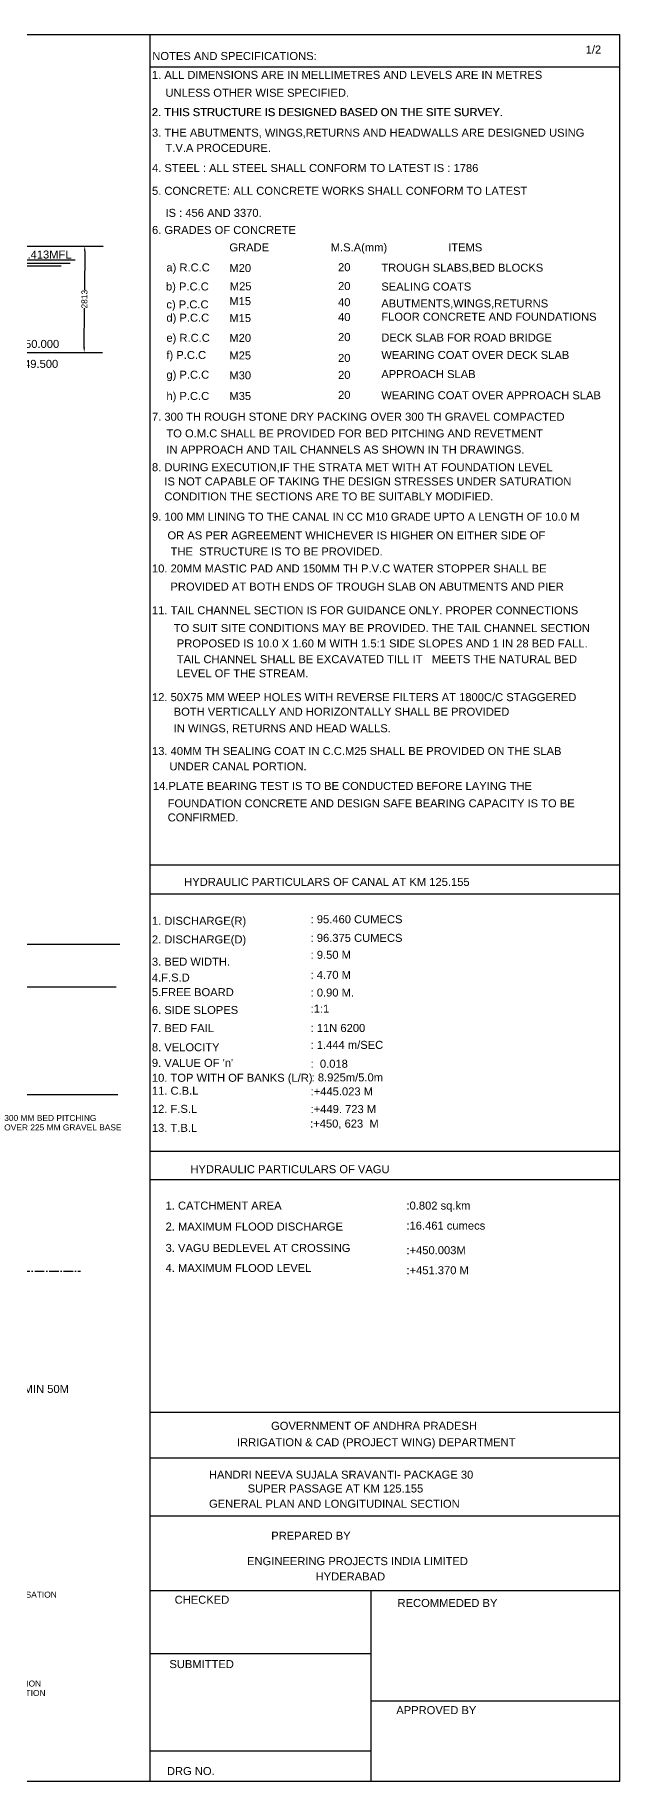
# Model space of a CAD drawing. Header units: millimetres. Extents: x 1841 to 73533, y 5611 to 49253.
# Drawn here: x 58890 to 73533, y 5611 to 49253 of the extents above; entities that cross this region are included whole.
import ezdxf

# ---------------------------------------------------------------- set-up
doc = ezdxf.new("R2010")
doc.units = ezdxf.units.MM
doc.header["$MEASUREMENT"] = 0
doc.linetypes.add('ACAD_ISO02W100', pattern=[15, 12, -3])
doc.linetypes.add('ACAD_ISO10W100', pattern=[18, 12, -3, 0, -3])
for name, color, linetype in [('DIMENSION', 7, 'Continuous'), ('DRAWING', 7, 'Continuous'), ('TEXT', 7, 'Continuous')]:
    doc.layers.add(name, color=color, linetype=linetype)
doc.styles.get("Standard").update_dxf_attribs({"font": 'arial.ttf'})
doc.dimstyles.get("Standard").update_dxf_attribs({"dimtxt": 150, "dimasz": 125, "dimexe": 0.18, "dimexo": 0.0625, "dimgap": 0.09, "dimtad": 0, "dimdec": 0, "dimzin": 0, "dimdsep": 46, "dimtxsty": 'Standard', "dimcen": 0.09, "dimse1": 1, "dimse2": 1, "dimadec": 0, "dimazin": 0, "dimtfac": 1, "dimtdec": 0, "dimtofl": 0, "dimtmove": 0, "dimatfit": 3, "dimfxl": 1, "dimtolj": 1, "dimtzin": 0, "dimarcsym": 0})

# ---------------------------------------------------------------- blocks, each defined once
blk = doc.blocks.new('*D18')
at = {"layer": 'Defpoints', "color": 0, "transparency": 16777216}
for p in [(60078, 43977), (60137, 43976), (60064, 41318)]:
    blk.add_point(p, dxfattribs=at)
at = {"layer": 'DIMENSION', "color": 0, "lineweight": -2, "transparency": 16777216}
for p, q in [((60136, 43851), (60131, 42872)), ((60124, 41442), (60129, 42421))]:
    blk.add_line(p, q, dxfattribs=at)
at = {"layer": 'DIMENSION', "color": 0, "transparency": 16777216}
for points in [[(60116, 43851), (60157, 43851), (60137, 43976)], [(60103, 41442), (60145, 41442), (60123, 41317)]]:
    blk.add_solid(points, dxfattribs=at)
at = {"layer": 'DIMENSION', "color": 0, "transparency": 16777216, "insert": (60130, 42647), "char_height": 150, "attachment_point": 5, "rotation": 89.6977}
blk.add_mtext('\\A1;2813', dxfattribs=at)

msp = doc.modelspace()

# ---------------------------------------------------------------- linework, layer by layer
at = {"layer": 'DRAWING'}
msp.add_lwpolyline([(73528.3, 49252.7), (1840.7, 49252.7), (1840.7, 5611.2), (73528.3, 5611.2)], close=True, dxfattribs=at)
for points in [[(61768, 49252.7), (61768, 5611.2)], [(61772.2, 48455.2), (73532.5, 48455.2)], [(57782.9, 43632.5), (59901.8, 43632.5)], [(57952.4, 43552), (59774.7, 43552)], [(58116.6, 43483.9), (59551.6, 43483.9)], [(57292.7, 41317.5), (60583.4, 41317.5)], [(61768, 28509.7), (73528.3, 28509.7)], [(61768, 27785.6), (73528.3, 27785.6)], [(52355.5, 26530.5), (61015.8, 26530.5)], [(57369.3, 25463.6), (60924.1, 25463.6)], [(57369.3, 22772.9), (60962.8, 22772.9)], [(61768, 21352.1), (73528.3, 21352.1)], [(61768, 20644), (73528.3, 20644)], [(61768, 14834.2), (73528.3, 14834.2)], [(61768, 13691.6), (73528.3, 13691.6)], [(61768, 12242.2), (73528.3, 12242.2)], [(61768, 10378.3), (73528.3, 10378.3)], [(67296.1, 10378.3), (67296.1, 5611.2)], [(61768, 8801.8), (67296.1, 8801.8)], [(67296.1, 7617.3), (73528.3, 7617.3)], [(61768, 6367.1), (67296.1, 6367.1)]]:
    msp.add_lwpolyline(points, dxfattribs=at)
at = {"layer": 'DRAWING', "linetype": 'ACAD_ISO02W100'}
msp.add_lwpolyline([(44448.5, 43976.6), (48204.5, 43976.6), (57635, 43976.6), (60609.6, 43976.6)], dxfattribs=at)
at = {"layer": 'DRAWING', "linetype": 'ACAD_ISO10W100', "ltscale": 20}
msp.add_lwpolyline([(3790.4, 18354), (60035.2, 18354)], dxfattribs=at)

# ---------------------------------------------------------------- texts
at = {"layer": 'TEXT'}
for s, height, p in [('1/2', 200, (72670.9, 48787)), ('NOTES AND SPECIFICATIONS:', 200, (61828.1, 48626.1)), ('1. ALL DIMENSIONS ARE IN MELLIMETRES AND LEVELS ARE IN METRES', 200, (61819.6, 48154.8)), ('UNLESS OTHER WISE SPECIFIED.', 200, (62157.4, 47707.2)), ('2. THIS STRUCTURE IS DESIGNED BASED ON THE SITE SURVEY.', 200, (61812.2, 47222.9)), ('2. THIS STRUCTURE IS DESIGNED BASED ON THE SITE SURVEY.', 200, (61819.6, 47222.9)), ('3. THE ABUTMENTS, WINGS,RETURNS AND HEADWALLS ARE DESIGNED USING', 200, (61819.6, 46709.2)), ('T.V.A PROCEDURE.', 200, (62157.4, 46330)), ('4. STEEL : ALL STEEL SHALL CONFORM TO LATEST IS : 1786', 200, (61819.6, 45827.4)), ('5. CONCRETE: ALL CONCRETE WORKS SHALL CONFORM TO LATEST', 200, (61819.6, 45256.3)), ('IS : 456 AND 3370.', 200, (62157.4, 44705.6)), ('6. GRADES OF CONCRETE', 200, (61819.6, 44277.8)), ('+452.413MFL', 200, (58075.9, 43664.2)), ('GRADE', 200, (63755.5, 43842.9)), ('M.S.A(mm)', 200, (66292.9, 43842.9)), ('ITEMS', 200, (69230.2, 43842.9)), ('a) R.C.C', 200, (62180.4, 43341.6)), ('M20', 200, (63755.5, 43326.8)), ('20', 200, (66475.3, 43347.9)), ('TROUGH SLABS,BED BLOCKS', 200, (67557.3, 43335.9)), ('b) P.C.C', 200, (62169.9, 42865.5)), ('M25', 200, (63766.1, 42870.7)), ('20', 200, (66475.3, 42875.7)), ('SEALING COATS', 200, (67557.3, 42863.9)), ('c) P.C.C', 200, (62180.4, 42418.1)), ('M15', 200, (63755.5, 42500.1)), ('40', 200, (66475.3, 42472.8)), ('ABUTMENTS,WINGS,RETURNS', 200, (67557.3, 42441.1)), ('d) P.C.C', 200, (62180.4, 42086.2)), ('M15', 200, (63755.5, 42076.7)), ('40', 200, (66475.3, 42101.4)), ('FLOOR CONCRETE AND FOUNDATIONS', 200, (67557.3, 42110.3)), ('+450.000', 200, (58325.3, 41430)), ('e) R.C.C', 200, (62180.4, 41582.7)), ('M20', 200, (63755.5, 41580.9)), ('20', 200, (66475.3, 41600.4)), ('DECK SLAB FOR ROAD BRIDGE', 200, (67557.3, 41589.4)), ('+449.500', 200, (58300.4, 40931.7)), ('f) P.C.C', 200, (62180.4, 41152.8)), ('M25', 200, (63755.5, 41141.9)), ('20', 200, (66475.3, 41080.1)), ('WEARING COAT OVER DECK SLAB', 200, (67557.3, 41154.3)), ('g) P.C.C', 200, (62180.4, 40661.4)), ('M30', 200, (63755.5, 40644.8)), ('20', 200, (66475.3, 40656.1)), ('APPROACH SLAB', 200, (67557.3, 40676.3)), ('h) P.C.C', 200, (62180.4, 40129.8)), ('M35', 200, (63755.5, 40128.1)), ('20', 200, (66475.3, 40155.9)), ('WEARING COAT OVER APPROACH SLAB', 200, (67557.3, 40147.4)), ('7. 300 TH ROUGH STONE DRY PACKING OVER 300 TH GRAVEL COMPACTED', 200, (61819.6, 39610.3)), ('TO O.M.C SHALL BE PROVIDED FOR BED PITCHING AND REVETMENT', 200, (62180.4, 39193.7)), ('IN APPROACH AND TAIL CHANNELS AS SHOWN IN TH DRAWINGS.', 200, (62180.4, 38789.6)), ('8. DURING EXECUTION,IF THE STRATA MET WITH AT FOUNDATION LEVEL', 200, (61819.6, 38349)), ('    IS NOT CAPABLE OF TAKING THE DESIGN STRESSES UNDER SATURATION', 200, (61819.6, 37991.9)), ('    CONDITION THE SECTIONS ARE TO BE SUITABLY MODIFIED.', 200, (61819.6, 37618.1)), ('9. 100 MM LINING TO THE CANAL IN CC M10 GRADE UPTO A LENGTH OF 10.0 M', 200, (61819.6, 37111)), ('     OR AS PER AGREEMENT WHICHEVER IS HIGHER ON EITHER SIDE OF', 200, (61819.6, 36646.3)), ('      THE  STRUCTURE IS TO BE PROVIDED.', 200, (61819.6, 36242.3)), ('10. 20MM MASTIC PAD AND 150MM TH P.V.C WATER STOPPER SHALL BE', 200, (61819.6, 35818)), ('       PROVIDED AT BOTH ENDS OF TROUGH SLAB ON ABUTMENTS AND PIER', 200, (61738.1, 35365.4)), ('11. TAIL CHANNEL SECTION IS FOR GUIDANCE ONLY. PROPER CONNECTIONS', 200, (61819.6, 34773)), ('       TO SUIT SITE CONDITIONS MAY BE PROVIDED. THE TAIL CHANNEL SECTION', 200, (61819.6, 34328.5)), ('        PROPOSED IS 10.0 X 1.60 M WITH 1.5:1 SIDE SLOPES AND 1 IN 28 BED FALL.', 200, (61819.6, 33944.6)), ('        TAIL CHANNEL SHALL BE EXCAVATED TILL IT   MEETS THE NATURAL BED', 200, (61819.6, 33550.7)), ('        LEVEL OF THE STREAM.', 200, (61819.6, 33197.1)), ('12. 50X75 MM WEEP HOLES WITH REVERSE FILTERS AT 1800C/C STAGGERED', 200, (61819.6, 32601.7)), ('       BOTH VERTICALLY AND HORIZONTALLY SHALL BE PROVIDED', 200, (61819.6, 32238)), ('       IN WINGS, RETURNS AND HEAD WALLS.', 200, (61819.6, 31823.8)), ('13. 40MM TH SEALING COAT IN C.C.M25 SHALL BE PROVIDED ON THE SLAB', 200, (61819.6, 31255.6)), ('       UNDER CANAL PORTION.', 200, (61713.1, 30871.8)), ('14.PLATE BEARING TEST IS TO BE CONDUCTED BEFORE LAYING THE', 200, (61842.2, 30382)), ('   FOUNDATION CONCRETE AND DESIGN SAFE BEARING CAPACITY IS TO BE ', 200, (61980, 29947.7)), ('   CONFIRMED.', 200, (61980, 29596)), ('      HYDRAULIC PARTICULARS OF CANAL AT KM 125.155', 200, (62160.3, 27984)), ('1. DISCHARGE(R)', 200, (61817.5, 27011.7)), (': 95.460 CUMECS', 200, (65788.7, 27051.2)), ('2. DISCHARGE(D)', 200, (61817.5, 26546.5)), (': 96.375 CUMECS', 200, (65788.7, 26585.3)), ('3. BED WIDTH.', 200, (61817.5, 25990.6)), (': 9.50 M', 200, (65788.7, 26162.5)), ('4.F.S.D', 200, (61817.5, 25593.5)), (': 4.70 M', 200, (65788.7, 25661.1)), ('5.FREE BOARD', 200, (61817.5, 25228.9)), (': 0.90 M.', 200, (65788.7, 25218.7)), ('6. SIDE SLOPES', 200, (61817.5, 24783.4)), (':1:1', 200, (65788.7, 24815.6)), ('7. BED FAIL', 200, (61817.5, 24329.7)), (': 11N 6200', 200, (65788.7, 24333.8)), ('8. VELOCITY ', 200, (61817.5, 23851.8)), (': 1.444 m/SEC', 200, (65788.7, 23911)), ("9. VALUE OF 'n'", 200, (61817.5, 23461.4)), (':  0.018', 200, (65788.7, 23439.1)), ('10. TOP WITH OF BANKS (L/R)', 200, (61817.5, 23089.1)), ('        : 8.925m/5.0m', 200, (65193.9, 23098.2)), ('11. C.B.L', 200, (61817.5, 22765.4)), (':+445.023 M', 200, (65788.7, 22748.5)), ('300 MM BED PITCHING', 150, (58123.2, 22109)), ('12. F.S.L', 200, (61817.5, 22312.1)), (':+449. 723 M', 200, (65788.7, 22306)), ('OVER 225 MM GRAVEL BASE', 150, (58123.2, 21872.9)), ('13. T.B.L', 200, (61817.5, 21837.3)), (':+450, 623  M', 200, (65775.9, 21944.1)), ('        HYDRAULIC PARTICULARS OF VAGU', 200, (62160.3, 20804.2)), ('1. CATCHMENT AREA', 200, (62160.3, 19894.5)), (':0.802 sq.km', 200, (68186.4, 19894.5)), ('2. MAXIMUM FLOOD DISCHARGE', 200, (62160.3, 19371)), (':16.461 cumecs', 200, (68186.4, 19393.7)), ('3. VAGU BEDLEVEL AT CROSSING', 200, (62160.3, 18836.1)), (':+450.003M', 200, (68186.4, 18779.2)), ('4. MAXIMUM FLOOD LEVEL', 200, (62160.3, 18335.4)), (':+451.370 M', 200, (68186.4, 18278.5)), ('LENGTH AS PER SITE CONDITION OR MIN 50M', 200, (53455.6, 15311.7)), ('                                  GOVERNMENT OF ANDHRA PRADESH', 200, (62160.3, 14390.5)), ('                       IRRIGATION & CAD (PROJECT WING) DEPARTMENT', 200, (62160.3, 13979)), ('              HANDRI NEEVA SUJALA SRAVANTI- PACKAGE 30', 200, (62158.6, 13169.2)), ('                       SUPER PASSAGE AT KM 125.155', 200, (62427.8, 12823.5)), ('              GENERAL PLAN AND LONGITUDINAL SECTION', 200, (62160.3, 12443.1)), ('                                   PREPARED BY', 200, (62086.7, 11644.7)), ('                             ENGINEERING PROJECTS INDIA LIMITED', 200, (61947.8, 11007.6)), ('                                                 HYDERABAD', 200, (62111.2, 10624.4)), ('CENTRAL DESIGNS ORGANISATION', 150, (55794.5, 10195.9)), ('                                                 CHECKED', 200, (58584.1, 10043.5)), ('                                                 RECOMMEDED BY', 200, (64160.3, 9962.4)), ('                                               SUBMITTED', 200, (58607.4, 8435)), ('CENTRAL DESIGNS ORGANISATION', 150, (55512.2, 7737.1)), ('BARRAGES & CANALS-1 DIVISION', 150, (55623.8, 7973.5)), ('                                                 APPROVED BY', 200, (64129.4, 7283.8)), ('                                DRG NO.', 200, (59710.2, 5761.8))]:
    msp.add_text(s, height=height, dxfattribs=at).set_placement(p)

# ---------------------------------------------------------------- dimensions: what is measured, and where the dimension line sits
at = {"layer": 'DIMENSION'}
dim = msp.add_aligned_dim(p1=(60063.9, 41317.5), p2=(60077.9, 43976.6), distance=-59.3, text='2813', dimstyle='Standard', dxfattribs=at)
dim.commit()
dim.dimension.update_dxf_attribs({"geometry": '*D18', "text_midpoint": (60130.1, 42646.7)})

doc.saveas('drawing.dxf')
